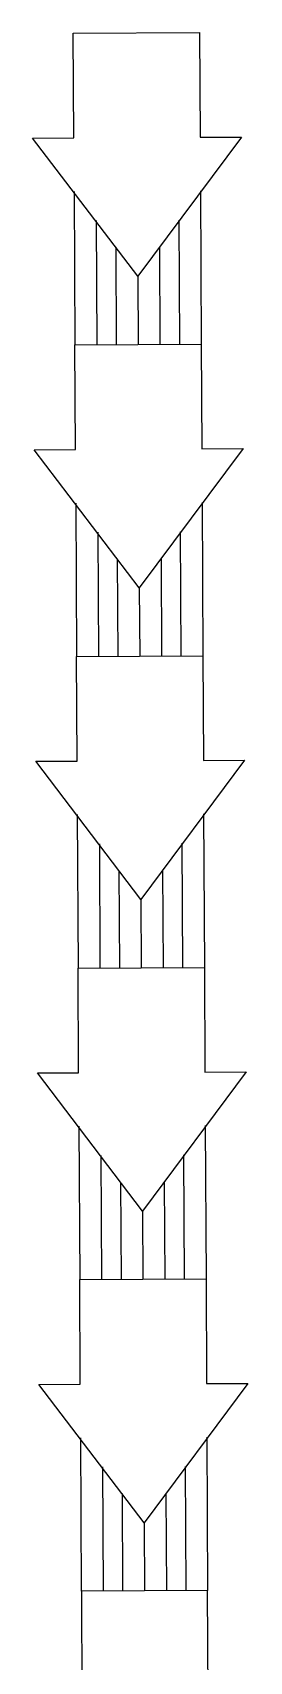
# Model space of a CAD drawing. Header units: metres. Extents: x -1164 to -1017, y 3 to 563.
# Drawn here: x -1047.441 to -1046.813, y 536.727 to 541.432 of the extents above; entities that cross this region are included whole.
import ezdxf

# ---------------------------------------------------------------- set-up
doc = ezdxf.new("R2010")
doc.units = ezdxf.units.M

# ---------------------------------------------------------------- blocks, each defined once
blk = doc.blocks.new('T2DPAA-T2D-C3S-SD-M2D-100020_250_dwg-40816774-DRG 2873021 - motorway level drainage')
at = {"color": 253, "lineweight": 25, "true_color": 0xa3a3a3}
for p, q in [((94.04, -444.6119), (93.6125, -444.7279)), ((93.9751, -444.6951), (93.6291, -444.789)), ((93.9152, -444.7696), (93.6438, -444.8432)), ((93.1714, -444.8476), (92.7439, -444.9636)), ((93.9483, -444.8917), (93.6769, -444.9654)), ((93.1065, -444.9307), (92.7605, -445.0246)), ((94.0377, -444.9258), (93.6917, -445.0197)), ((94.1357, -444.9648), (93.7082, -445.0807)), ((93.0466, -445.0053), (92.7752, -445.0789)), ((92.3028, -445.0832), (91.8753, -445.1992)), ((93.0797, -445.1274), (92.8083, -445.201)), ((92.2379, -445.1664), (91.8919, -445.2603)), ((93.1691, -445.1614), (92.8231, -445.2553)), ((93.2671, -445.2004), (92.8396, -445.3164)), ((92.178, -445.2409), (91.9066, -445.3146)), ((91.4342, -445.3189), (91.0067, -445.4349)), ((92.2111, -445.3631), (91.9397, -445.4367)), ((91.3693, -445.4021), (91.0233, -445.4959)), ((92.3005, -445.3971), (91.9545, -445.491)), ((92.3985, -445.4361), (91.971, -445.5521)), ((91.3094, -445.4766), (91.038, -445.5502)), ((90.5656, -445.5546), (90.1381, -445.6705)), ((91.3425, -445.5987), (91.0711, -445.6724)), ((90.5007, -445.6377), (90.1547, -445.7316)), ((91.4319, -445.6328), (91.0859, -445.7266)), ((91.5299, -445.6717), (91.1024, -445.7877)), ((90.4408, -445.7122), (90.1694, -445.7859)), ((90.4739, -445.8344), (90.2025, -445.908)), ((90.5633, -445.8684), (90.2173, -445.9623)), ((90.6613, -445.9074), (90.2338, -446.0234))]:
    blk.add_line(p, q, dxfattribs=at)
at = {"color": 253, "lineweight": 25, "true_color": 0xa3a3a3, "flags": 128}
for points in [[(93.8504, -444.8528), (94.158, -444.4561), (94.1893, -444.5714), (94.481, -444.4923), (94.5768, -444.8451), (94.285, -444.9243), (94.3163, -445.0396), (93.8504, -444.8528), (93.6604, -444.9043)], [(92.9818, -445.0884), (93.2894, -444.6917), (93.3207, -444.8071), (93.6124, -444.7279), (93.7082, -445.0808), (93.4164, -445.1599), (93.4477, -445.2753), (92.9818, -445.0884), (92.7918, -445.14)], [(92.1132, -445.3241), (92.4208, -444.9274), (92.4521, -445.0427), (92.7438, -444.9636), (92.8396, -445.3164), (92.5478, -445.3956), (92.5791, -445.5109), (92.1132, -445.3241), (91.9232, -445.3756)], [(91.2446, -445.5597), (91.5522, -445.163), (91.5835, -445.2784), (91.8752, -445.1992), (91.971, -445.5521), (91.6792, -445.6312), (91.7105, -445.7466), (91.2446, -445.5597), (91.0546, -445.6113)], [(90.376, -445.7954), (90.6836, -445.3987), (90.7149, -445.5141), (91.0066, -445.4349), (91.1024, -445.7877), (90.8106, -445.8669), (90.8419, -445.9822), (90.376, -445.7954), (90.186, -445.847)], [(89.3174, -446.0826), (89.5074, -446.0311), (89.9733, -446.2179), (89.942, -446.1026), (90.2338, -446.0234), (90.138, -445.6706), (89.8463, -445.7497), (89.815, -445.6344), (89.5074, -446.0311)]]:
    blk.add_lwpolyline(points, dxfattribs=at)
blk = doc.blocks.new('T2DPAA-T2D-PWC-SD-M2D-100001_ProposedDrainage_rvt-2-DRG 2873021 - motorway level drainage')
at = {"color": 253, "lineweight": 25, "true_color": 0xa3a3a3, "rotation": 75.11694444444437}
blk.add_blockref('T2DPAA-T2D-C3S-SD-M2D-100020_250_dwg-40816774-DRG 2873021 - motorway level drainage', (-1569.5164, 564.2847), dxfattribs=at)

msp = doc.modelspace()

# ---------------------------------------------------------------- block references
at = {"lineweight": 5}
msp.add_blockref('T2DPAA-T2D-PWC-SD-M2D-100001_ProposedDrainage_rvt-2-DRG 2873021 - motorway level drainage', (68.3458246, 0), dxfattribs=at)

doc.saveas('drawing.dxf')
